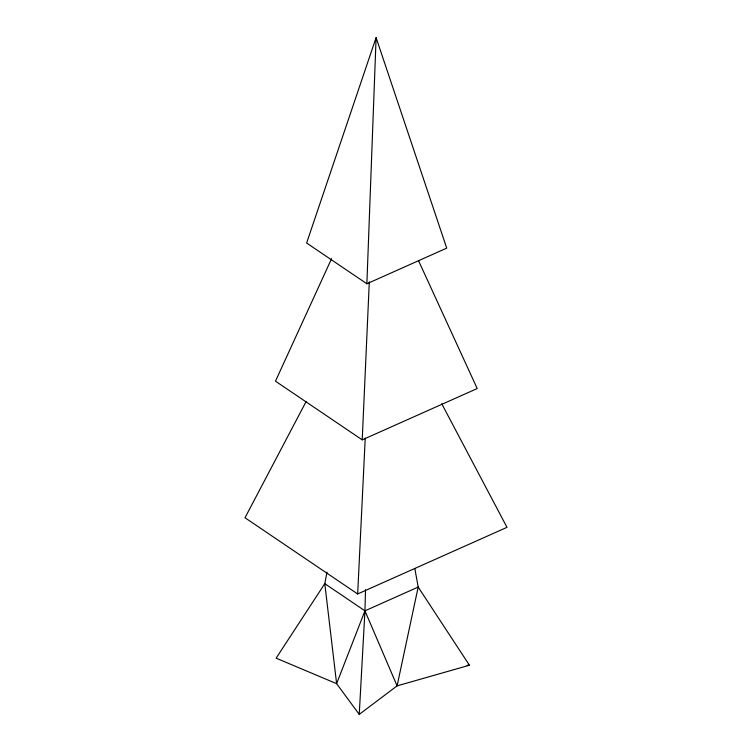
<?xml version="1.0" encoding="UTF-8"?>
<svg xmlns="http://www.w3.org/2000/svg" width="752" height="752" viewBox="0 0 752 752"><rect width="100%" height="100%" fill="white"/><g stroke="black" fill="none" stroke-linecap="round" stroke-linejoin="round"><path stroke-width="1.13" d="M365.519 589.765L364.946 610.831L359.24 714.4L397.094 685.871L469.427 665.229L418.187 587.068L414.85 568.625M366.873 283.767L376.103 37.6L446.726 248.132L366.873 283.767L306.628 243.018L376.103 37.6M418.544 260.709L477.21 388.54L362.22 439.864L369.307 281.868M441.744 403.758L506.989 527.331L357.661 593.967L365.237 438.068M326.998 572.131L324.789 583.655L336.614 683.662L359.24 714.4M331.604 258.613L275.476 381.179L362.22 439.864M306.111 401.568L245.011 517.761L357.661 593.967M467.086 665.304L469.427 665.229M418.187 587.068L397.094 685.871L364.946 610.831L324.789 583.655L276.125 658.169L336.614 683.662L364.946 610.831L418.187 587.068"/></g></svg>
